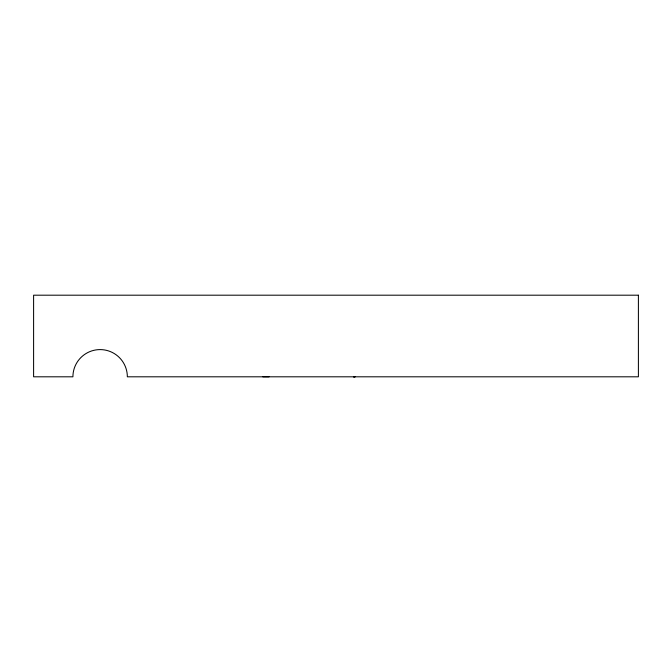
<?xml version="1.0" encoding="UTF-8"?>
<svg xmlns="http://www.w3.org/2000/svg" width="672" height="672" viewBox="0 0 672 672"><rect width="100%" height="100%" fill="white"/><g stroke="black" fill="none" stroke-linecap="round" stroke-linejoin="round"><path stroke-width="1.01" d="M262.853 376.807L269.027 376.807M355.018 376.799L353.447 376.807L355.018 376.807M638.4 295.193L33.6 295.193L33.6 376.807L72.912 376.807A27.216 27.216 0 0 1 100.128 349.591A27.216 27.216 0 0 1 127.344 376.807L638.4 376.807L638.4 295.193"/></g></svg>
